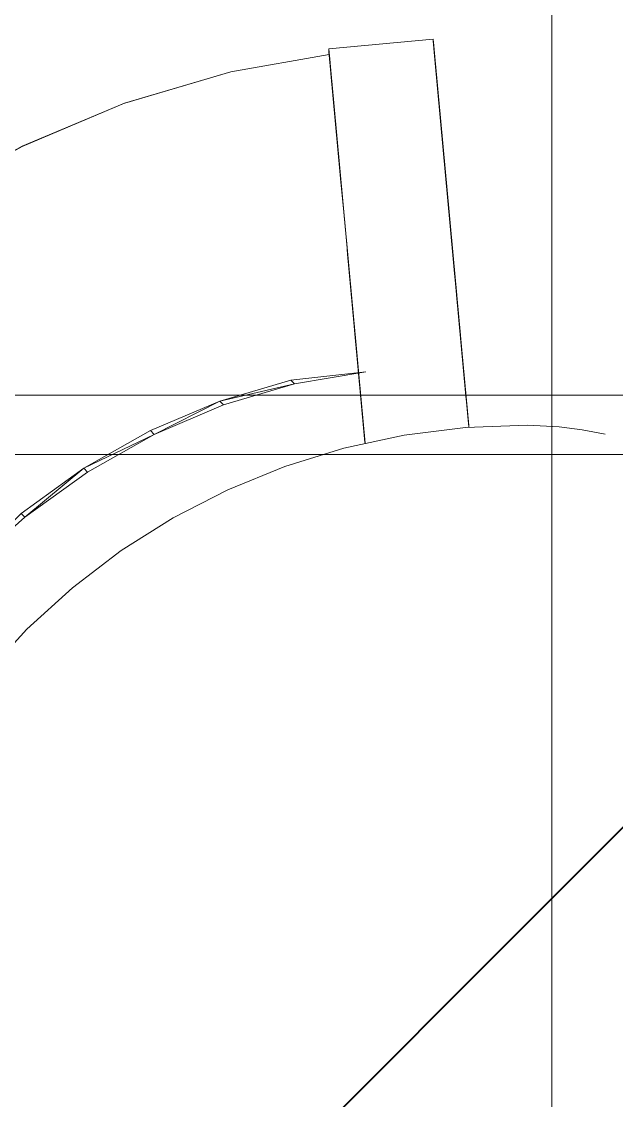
# Model space of a CAD drawing. Extents: x -566 to 72611, y -487 to 32334.
# Drawn here: x 62.34 to 68.73, y 60.06 to 71.65 of the extents above; entities that cross this region are included whole.
import ezdxf

# ---------------------------------------------------------------- set-up
doc = ezdxf.new("R2010")
doc.units = 0
doc.header["$LTSCALE"] = 0.5
doc.header["$MEASUREMENT"] = 0
doc.layers.add('ceilling', color=141, linetype='CONTINUOUS', lineweight=18)
doc.layers.add('floor', color=7, linetype='CONTINUOUS', lineweight=5, true_color=0xcfcfcf)
doc.layers.add('layout', color=7, linetype='CONTINUOUS', lineweight=5, true_color=0xcfcfcf)

msp = doc.modelspace()

# ---------------------------------------------------------------- hatches: boundary and pattern name
at = {"layer": 'floor'}
h = msp.add_hatch(dxfattribs=at)
h.set_pattern_fill('ANSI37', color=256, scale=100, angle=45)
h.set_pattern_definition([(90, (243.028, 267.632), (-12.5, 9e-16), []), (180, (243.028, 267.632), (-9e-16, -12.5), [])])
h.paths.add_polyline_path([(253.46925, 349.5), (154.11744, 349.5), (154.11744, 348.5), (101.14781, 348.5), (101.14781, 349.5), (0, 349.5), (0, 344.5), (36, 344.5, -0.33835703), (0, 308.66941), (0, 308.5), (0, 173.75), (253.46925, 173.75)])
h.paths.add_polyline_path([(36, 344.5), (0, 344.5), (0, 308.66941, 0.33835703)], flags=17)
h.paths.add_polyline_path([(253.46925, 173.75), (0, 173.75), (0, 173.74997), (0, 169.75), (253.46925, 169.75)])
h.paths.add_polyline_path([(253.46925, 169.75), (0, 169.75), (0, 149.21137), (36, 149.21137, -0.33835703), (0, 113.38078), (0, 113.21137), (0, 29.94998), (0, -5), (253.46925, -5)])
h.paths.add_polyline_path([(36, 149.21137), (0, 149.21137), (0, 113.38078, 0.33835703)], flags=17)
h.paths.add_polyline_path([(575.25, 169.75), (510, 169.75), (474.75, 169.75), (327.5, 169.75), (285.46925, 169.75), (285.46925, 165.75), (253.46925, 165.75), (253.46925, -5), (263.99725, -5), (263.99725, 95.99051), (287, 95.99051), (287, 97.5), (292, 97.5), (292, -5), (341.25, -5), (341.25, 13.02988), (341.25012, 15.02988), (346.24839, 15.02988, 0.36108524), (374.08728, 41.24999), (346.25012, 41.24999), (346.25012, 42.99999), (341.25, 42.99999), (341.25, 44.99999), (341.25, 97.5), (357.75, 97.5), (405.75, 97.5), (575.25, 97.5)])

# ---------------------------------------------------------------- linework, layer by layer
at = {"layer": 'ceilling'}
msp.add_line((0, 67), (341.25006, 67), dxfattribs=at)
at = {"layer": 'layout'}
for points in [[(65.63705, 71.35932, 2.45325), (65.63705, 71.35932, 2.45325), (65.63718, 71.35806, 2.49335), (66.75911, 71.46276, 2.45325)], [(66.75923, 71.4615, 2.49335), (66.75923, 71.4615, 2.49335), (66.75911, 71.46276, 2.45325), (65.63718, 71.35806, 2.49335)], [(66.75911, 71.46276, 2.45325), (66.75911, 71.46276, 2.45325), (66.85337, 70.44067, 2.23738), (66.76755, 71.37126, 2.23382)], [(66.84516, 70.53016, 2.37226), (66.84516, 70.53016, 2.37226), (66.85337, 70.44067, 2.23738), (66.75911, 71.46276, 2.45325)], [(66.83668, 70.62213, 2.50566), (66.83668, 70.62213, 2.50566), (66.84516, 70.53016, 2.37226), (66.75911, 71.46276, 2.45325)], [(66.75923, 71.4615, 2.49335), (66.75923, 71.4615, 2.49335), (66.83668, 70.62213, 2.50566), (66.75911, 71.46276, 2.45325)], [(66.7598, 71.4557, 2.5331), (66.7598, 71.4557, 2.5331), (66.83668, 70.62213, 2.50566), (66.75923, 71.4615, 2.49335)], [(66.82792, 70.71658, 2.63755), (66.82792, 70.71658, 2.63755), (66.83668, 70.62213, 2.50566), (66.7598, 71.4557, 2.5331)], [(66.76073, 71.44542, 2.57203), (66.76073, 71.44542, 2.57203), (66.82792, 70.71658, 2.63755), (66.7598, 71.4557, 2.5331)], [(66.76208, 71.43075, 2.60967), (66.76208, 71.43075, 2.60967), (66.82792, 70.71658, 2.63755), (66.76073, 71.44542, 2.57203)], [(66.76385, 71.41184, 2.64563), (66.76385, 71.41184, 2.64563), (66.82792, 70.71658, 2.63755), (66.76208, 71.43075, 2.60967)], [(66.82548, 70.7436, 2.67109), (66.82548, 70.7436, 2.67109), (66.82792, 70.71658, 2.63755), (66.76385, 71.41184, 2.64563)], [(66.76595, 71.38896, 2.67944), (66.76595, 71.38896, 2.67944), (66.82548, 70.7436, 2.67109), (66.76385, 71.41184, 2.64563)], [(66.82264, 70.77401, 2.702), (66.82264, 70.77401, 2.702), (66.82548, 70.7436, 2.67109), (66.76595, 71.38896, 2.67944)], [(66.76837, 71.36243, 2.71074), (66.76837, 71.36243, 2.71074), (66.82264, 70.77401, 2.702), (66.76595, 71.38896, 2.67944)], [(65.64258, 71.29933, 2.44058), (65.64258, 71.29933, 2.44058), (64.58566, 71.11281, 2.35995), (65.64068, 71.29692, 2.48068)], [(65.63705, 71.35932, 2.45325), (65.63705, 71.35932, 2.45325), (65.64549, 71.26782, 2.23382), (65.73131, 70.33723, 2.23738)], [(65.72308, 70.4267, 2.37226), (65.72308, 70.4267, 2.37226), (65.63705, 71.35932, 2.45325), (65.73131, 70.33723, 2.23738)], [(65.71462, 70.51869, 2.50566), (65.71462, 70.51869, 2.50566), (65.63705, 71.35932, 2.45325), (65.72308, 70.4267, 2.37226)], [(65.63718, 71.35806, 2.49335), (65.63718, 71.35806, 2.49335), (65.63705, 71.35932, 2.45325), (65.71462, 70.51869, 2.50566)], [(65.63772, 71.35224, 2.5331), (65.63772, 71.35224, 2.5331), (65.63718, 71.35806, 2.49335), (65.71462, 70.51869, 2.50566)], [(65.70586, 70.61314, 2.63754), (65.70586, 70.61314, 2.63754), (65.63772, 71.35224, 2.5331), (65.71462, 70.51869, 2.50566)], [(65.63867, 71.34198, 2.57203), (65.63867, 71.34198, 2.57203), (65.63772, 71.35224, 2.5331), (65.70586, 70.61314, 2.63754)], [(65.64002, 71.32731, 2.60967), (65.64002, 71.32731, 2.60967), (65.63867, 71.34198, 2.57203), (65.70586, 70.61314, 2.63754)], [(65.64179, 71.3084, 2.64563), (65.64179, 71.3084, 2.64563), (65.64002, 71.32731, 2.60967), (65.70586, 70.61314, 2.63754)], [(65.70342, 70.64016, 2.67108), (65.70342, 70.64016, 2.67108), (65.64179, 71.3084, 2.64563), (65.70586, 70.61314, 2.63754)], [(65.64389, 71.28552, 2.67944), (65.64389, 71.28552, 2.67944), (65.64179, 71.3084, 2.64563), (65.70342, 70.64016, 2.67108)], [(65.70058, 70.67058, 2.702), (65.70058, 70.67058, 2.702), (65.64389, 71.28552, 2.67944), (65.70342, 70.64016, 2.67108)], [(65.64631, 71.25899, 2.71074), (65.64631, 71.25899, 2.71074), (65.64389, 71.28552, 2.67944), (65.70058, 70.67058, 2.702)], [(66.76755, 71.37126, 2.23382), (66.76755, 71.37126, 2.23382), (66.86141, 70.3536, 2.10107), (66.7758, 71.28251, 2.01335)], [(66.85337, 70.44067, 2.23738), (66.85337, 70.44067, 2.23738), (66.86141, 70.3536, 2.10107), (66.76755, 71.37126, 2.23382)], [(66.81954, 70.80745, 2.72999), (66.81954, 70.80745, 2.72999), (66.82264, 70.77401, 2.702), (66.76837, 71.36243, 2.71074)], [(66.77113, 71.33245, 2.73916), (66.77113, 71.33245, 2.73916), (66.81954, 70.80745, 2.72999), (66.76837, 71.36243, 2.71074)], [(66.81622, 70.84358, 2.7548), (66.81622, 70.84358, 2.7548), (66.81954, 70.80745, 2.72999), (66.77113, 71.33245, 2.73916)], [(66.7742, 71.29934, 2.76437), (66.7742, 71.29934, 2.76437), (66.81622, 70.84358, 2.7548), (66.77113, 71.33245, 2.73916)], [(66.81268, 70.88209, 2.7762), (66.81268, 70.88209, 2.7762), (66.81622, 70.84358, 2.7548), (66.7742, 71.29934, 2.76437)], [(66.77753, 71.26356, 2.78607), (66.77753, 71.26356, 2.78607), (66.81268, 70.88209, 2.7762), (66.7742, 71.29934, 2.76437)], [(66.7758, 71.28251, 2.01335), (66.7758, 71.28251, 2.01335), (66.87671, 70.18713, 1.82428), (66.7837, 71.19667, 1.7919)], [(66.86922, 70.26906, 1.96335), (66.86922, 70.26906, 1.96335), (66.87671, 70.18713, 1.82428), (66.7758, 71.28251, 2.01335)], [(66.86141, 70.3536, 2.10107), (66.86141, 70.3536, 2.10107), (66.86922, 70.26906, 1.96335), (66.7758, 71.28251, 2.01335)], [(56.1999, 50.3957), (77.00534, 71.20373, -0.01238), (56.19852, 50.39691, -0.01238)], [(77.00534, 71.20373, -0.01238), (56.1999, 50.3957), (77.00664, 71.20244)], [(65.64549, 71.26782, 2.23382), (65.64549, 71.26782, 2.23382), (65.65374, 71.17907, 2.01335), (65.73935, 70.25016, 2.10107)], [(65.73131, 70.33723, 2.23738), (65.73131, 70.33723, 2.23738), (65.64549, 71.26782, 2.23382), (65.73935, 70.25016, 2.10107)], [(65.69749, 70.70401, 2.72999), (65.69749, 70.70401, 2.72999), (65.64631, 71.25899, 2.71074), (65.70058, 70.67058, 2.702)], [(65.64907, 71.22901, 2.73916), (65.64907, 71.22901, 2.73916), (65.64631, 71.25899, 2.71074), (65.69749, 70.70401, 2.72999)], [(65.69416, 70.74014, 2.7548), (65.69416, 70.74014, 2.7548), (65.64907, 71.22901, 2.73916), (65.69749, 70.70401, 2.72999)], [(65.65214, 71.1959, 2.76437), (65.65214, 71.1959, 2.76437), (65.64907, 71.22901, 2.73916), (65.69416, 70.74014, 2.7548)], [(65.6906, 70.77862, 2.7762), (65.6906, 70.77862, 2.7762), (65.65214, 71.1959, 2.76437), (65.69416, 70.74014, 2.7548)], [(65.65547, 71.16012, 2.78607), (65.65547, 71.16012, 2.78607), (65.65214, 71.1959, 2.76437), (65.6906, 70.77862, 2.7762)], [(65.65374, 71.17907, 2.01335), (65.65374, 71.17907, 2.01335), (65.66164, 71.09323, 1.7919), (65.75466, 70.08369, 1.82427)], [(65.74716, 70.16562, 1.96335), (65.74716, 70.16562, 1.96335), (65.65374, 71.17907, 2.01335), (65.75466, 70.08369, 1.82427)], [(65.73935, 70.25016, 2.10107), (65.73935, 70.25016, 2.10107), (65.65374, 71.17907, 2.01335), (65.74716, 70.16562, 1.96335)], [(65.68685, 70.81916, 2.79398), (65.68685, 70.81916, 2.79398), (65.65547, 71.16012, 2.78607), (65.6906, 70.77862, 2.7762)], [(65.65753, 71.13754, 2.79675), (65.65753, 71.13754, 2.79675), (65.65547, 71.16012, 2.78607), (65.68685, 70.81916, 2.79398)], [(66.80891, 70.9226, 2.79398), (66.80891, 70.9226, 2.79398), (66.81268, 70.88209, 2.7762), (66.77753, 71.26356, 2.78607)], [(66.77959, 71.24098, 2.79675), (66.77959, 71.24098, 2.79675), (66.80891, 70.9226, 2.79398), (66.77753, 71.26356, 2.78607)], [(66.80504, 70.96473, 2.80798), (66.80504, 70.96473, 2.80798), (66.80891, 70.9226, 2.79398), (66.77959, 71.24098, 2.79675)], [(66.78466, 71.18575, 2.818), (66.78466, 71.18575, 2.818), (66.80504, 70.96473, 2.80798), (66.77959, 71.24098, 2.79675)], [(66.77959, 71.24098, 2.79675), (66.77959, 71.24098, 2.79675), (66.78104, 71.22555, 2.80402), (66.78466, 71.18575, 2.818)], [(66.7837, 71.19667, 1.7919), (66.7837, 71.19667, 1.7919), (66.88408, 70.10766, 1.68389), (66.79132, 71.11366, 1.56949)], [(66.87671, 70.18713, 1.82428), (66.87671, 70.18713, 1.82428), (66.88408, 70.10766, 1.68389), (66.7837, 71.19667, 1.7919)], [(66.80104, 71.00811, 2.81808), (66.80104, 71.00811, 2.81808), (66.80504, 70.96473, 2.80798), (66.78466, 71.18575, 2.818)], [(66.78873, 71.14157, 2.82413), (66.78873, 71.14157, 2.82413), (66.80104, 71.00811, 2.81808), (66.78466, 71.18575, 2.818)], [(63.44266, 70.77617, 2.30566), (63.44266, 70.77617, 2.30566), (64.58566, 71.11281, 2.35995), (63.44495, 70.77483, 2.26543)], [(65.68298, 70.86129, 2.80798), (65.68298, 70.86129, 2.80798), (65.65753, 71.13754, 2.79675), (65.68685, 70.81916, 2.79398)], [(65.66261, 71.08231, 2.818), (65.66261, 71.08231, 2.818), (65.65753, 71.13754, 2.79675), (65.68298, 70.86129, 2.80798)], [(65.66164, 71.09323, 1.7919), (65.66164, 71.09323, 1.7919), (65.66926, 71.01022, 1.56949), (65.76203, 70.00422, 1.68389)], [(65.75466, 70.08369, 1.82427), (65.75466, 70.08369, 1.82427), (65.66164, 71.09323, 1.7919), (65.76203, 70.00422, 1.68389)], [(65.67898, 70.90467, 2.81808), (65.67898, 70.90467, 2.81808), (65.66261, 71.08231, 2.818), (65.68298, 70.86129, 2.80798)], [(65.67898, 70.90467, 2.81808), (65.67898, 70.90467, 2.81808), (65.66261, 71.08231, 2.818), (65.66667, 71.03813, 2.82413)], [(66.79698, 71.0523, 2.82416), (66.79698, 71.0523, 2.82416), (66.80104, 71.00811, 2.81808), (66.78873, 71.14157, 2.82413)], [(66.79285, 71.09693, 2.82619), (66.79285, 71.09693, 2.82619), (66.79698, 71.0523, 2.82416), (66.78873, 71.14157, 2.82413)], [(66.79132, 71.11366, 1.56949), (66.79132, 71.11366, 1.56949), (66.89802, 69.95653, 1.39933), (66.79868, 71.0335, 1.34614)], [(66.89113, 70.0308, 1.54223), (66.89113, 70.0308, 1.54223), (66.89802, 69.95653, 1.39933), (66.79132, 71.11366, 1.56949)], [(66.88408, 70.10766, 1.68389), (66.88408, 70.10766, 1.68389), (66.89113, 70.0308, 1.54223), (66.79132, 71.11366, 1.56949)], [(65.67079, 70.99349, 2.82619), (65.67079, 70.99349, 2.82619), (65.66667, 71.03813, 2.82413), (65.67492, 70.94886, 2.82416)], [(65.67898, 70.90467, 2.81808), (65.67898, 70.90467, 2.81808), (65.66667, 71.03813, 2.82413), (65.67492, 70.94886, 2.82416)], [(65.66926, 71.01022, 1.56949), (65.66926, 71.01022, 1.56949), (65.67662, 70.93006, 1.34614), (65.77596, 69.85309, 1.39933)], [(65.76908, 69.92736, 1.54223), (65.76908, 69.92736, 1.54223), (65.66926, 71.01022, 1.56949), (65.77596, 69.85309, 1.39933)], [(65.76203, 70.00422, 1.68389), (65.76203, 70.00422, 1.68389), (65.66926, 71.01022, 1.56949), (65.76908, 69.92736, 1.54223)], [(65.67662, 70.93006, 1.34614), (65.67662, 70.93006, 1.34614), (65.68382, 70.85266, 1.12189), (65.78255, 69.78145, 1.25525)], [(65.77596, 69.85309, 1.39933), (65.77596, 69.85309, 1.39933), (65.67662, 70.93006, 1.34614), (65.78255, 69.78145, 1.25525)], [(66.79868, 71.0335, 1.34614), (66.79868, 71.0335, 1.34614), (66.90461, 69.88489, 1.25525), (66.80588, 70.9561, 1.12189)], [(66.89802, 69.95653, 1.39933), (66.89802, 69.95653, 1.39933), (66.90461, 69.88489, 1.25525), (66.79868, 71.0335, 1.34614)], [(66.80588, 70.9561, 1.12189), (66.80588, 70.9561, 1.12189), (66.91711, 69.74956, 0.96368), (66.81268, 70.88174, 0.89679)], [(66.91094, 69.81593, 1.11002), (66.91094, 69.81593, 1.11002), (66.91711, 69.74956, 0.96368), (66.80588, 70.9561, 1.12189)], [(66.90461, 69.88489, 1.25525), (66.90461, 69.88489, 1.25525), (66.91094, 69.81593, 1.11002), (66.80588, 70.9561, 1.12189)], [(65.68382, 70.85266, 1.12189), (65.68382, 70.85266, 1.12189), (65.6906, 70.77828, 0.89679), (65.79505, 69.64612, 0.96368)], [(65.78888, 69.71249, 1.11002), (65.78888, 69.71249, 1.11002), (65.68382, 70.85266, 1.12189), (65.79505, 69.64612, 0.96368)], [(65.78255, 69.78145, 1.25525), (65.78255, 69.78145, 1.25525), (65.68382, 70.85266, 1.12189), (65.78888, 69.71249, 1.11002)], [(66.81268, 70.88174, 0.89679), (66.81268, 70.88174, 0.89679), (66.92372, 69.67725, 0.72486), (66.81929, 70.81012, 0.67086)], [(66.91711, 69.74956, 0.96368), (66.91711, 69.74956, 0.96368), (66.92372, 69.67725, 0.72486), (66.81268, 70.88174, 0.89679)], [(66.81929, 70.81012, 0.67086), (66.81929, 70.81012, 0.67086), (66.93018, 69.6079, 0.48523), (66.82569, 70.7414, 0.44412)], [(66.92372, 69.67725, 0.72486), (66.92372, 69.67725, 0.72486), (66.93018, 69.6079, 0.48523), (66.81929, 70.81012, 0.67086)], [(62.34038, 70.31108, 2.30139), (62.34038, 70.31108, 2.30139), (63.4416, 70.77391, 2.3458), (62.34092, 70.31318, 2.26123)], [(62.34092, 70.31318, 2.26123), (62.34092, 70.31318, 2.26123), (63.44266, 70.77617, 2.30566), (62.34312, 70.31175, 2.221)], [(63.44266, 70.77617, 2.30566), (63.44266, 70.77617, 2.30566), (62.34092, 70.31318, 2.26123), (63.4416, 70.77391, 2.3458)], [(65.6906, 70.77828, 0.89679), (65.6906, 70.77828, 0.89679), (65.69723, 70.70668, 0.67086), (65.8201, 69.37377, -22.65578)], [(65.79505, 69.64612, 0.96368), (65.79505, 69.64612, 0.96368), (65.6906, 70.77828, 0.89679), (65.8201, 69.37377, -22.65578)], [(66.82569, 70.7414, 0.44412), (66.82569, 70.7414, 0.44412), (66.93618, 69.54205, 0.24591), (66.83175, 70.67561, 0.21662)], [(66.93018, 69.6079, 0.48523), (66.93018, 69.6079, 0.48523), (66.93618, 69.54205, 0.24591), (66.82569, 70.7414, 0.44412)], [(66.83175, 70.67561, 0.21662), (66.83175, 70.67561, 0.21662), (66.94117, 69.48846, 0.04528), (66.83752, 70.61246, -0.01277)], [(66.93618, 69.54205, 0.24591), (66.93618, 69.54205, 0.24591), (66.94117, 69.48846, 0.04528), (66.83175, 70.67561, 0.21662)], [(66.83752, 70.61246, -0.01277), (66.83752, 70.61246, -0.01277), (66.94599, 69.4359, -0.15443), (66.8423, 70.56038, -0.20795)], [(66.94117, 69.48846, 0.04528), (66.94117, 69.48846, 0.04528), (66.94599, 69.4359, -0.15443), (66.83752, 70.61246, -0.01277)], [(66.8423, 70.56038, -0.20795), (66.8423, 70.56038, -0.20795), (66.95075, 69.38397, -0.35429), (66.84708, 70.50864, -0.40446)], [(66.94599, 69.4359, -0.15443), (66.94599, 69.4359, -0.15443), (66.95075, 69.38397, -0.35429), (66.8423, 70.56038, -0.20795)], [(66.84708, 70.50864, -0.40446), (66.84708, 70.50864, -0.40446), (66.95548, 69.33271, -0.55432), (66.85179, 70.45753, -0.60112)], [(66.95075, 69.38397, -0.35429), (66.95075, 69.38397, -0.35429), (66.95548, 69.33271, -0.55432), (66.84708, 70.50864, -0.40446)], [(66.85179, 70.45753, -0.60112), (66.85179, 70.45753, -0.60112), (66.96018, 69.2821, -0.75449), (66.85649, 70.40709, -0.79794)], [(66.95548, 69.33271, -0.55432), (66.95548, 69.33271, -0.55432), (66.96018, 69.2821, -0.75449), (66.85179, 70.45753, -0.60112)], [(66.85649, 70.40709, -0.79794), (66.85649, 70.40709, -0.79794), (66.96477, 69.23224, -0.95482), (66.86103, 70.35736, -0.9949)], [(66.96018, 69.2821, -0.75449), (66.96018, 69.2821, -0.75449), (66.96477, 69.23224, -0.95482), (66.85649, 70.40709, -0.79794)], [(66.86103, 70.35736, -0.9949), (66.86103, 70.35736, -0.9949), (66.96929, 69.183, -1.15529), (66.8656, 70.30817, -1.19201)], [(66.96477, 69.23224, -0.95482), (66.96477, 69.23224, -0.95482), (66.96929, 69.183, -1.15529), (66.86103, 70.35736, -0.9949)], [(62.34092, 70.31318, 2.26123), (62.34092, 70.31318, 2.26123), (61.29459, 69.72983, 2.22723), (62.34038, 70.31108, 2.30139)], [(66.8656, 70.30817, -1.19201), (66.8656, 70.30817, -1.19201), (66.97378, 69.13442, -1.3559), (66.87006, 70.25974, -1.38927)], [(66.96929, 69.183, -1.15529), (66.96929, 69.183, -1.15529), (66.97378, 69.13442, -1.3559), (66.8656, 70.30817, -1.19201)], [(66.96614, 69.21724, -27.0727), (66.96614, 69.21724, -27.0727), (66.86583, 70.3053, -26.89125), (66.97525, 69.11832, -26.54417)], [(66.87495, 70.20621, -26.36159), (66.87495, 70.20621, -26.36159), (66.97525, 69.11832, -26.54417), (66.86583, 70.3053, -26.89125)], [(66.87006, 70.25974, -1.38927), (66.87006, 70.25974, -1.38927), (66.97822, 69.08648, -1.55666), (66.87448, 70.21195, -1.58666)], [(66.97378, 69.13442, -1.3559), (66.97378, 69.13442, -1.3559), (66.97822, 69.08648, -1.55666), (66.87006, 70.25974, -1.38927)], [(66.87448, 70.21195, -1.58666), (66.87448, 70.21195, -1.58666), (66.98255, 69.0393, -1.75757), (66.87876, 70.16488, -1.78421)], [(66.97822, 69.08648, -1.55666), (66.97822, 69.08648, -1.55666), (66.98255, 69.0393, -1.75757), (66.87448, 70.21195, -1.58666)], [(66.98447, 69.0183, -26.01637), (66.98447, 69.0183, -26.01637), (66.97525, 69.11832, -26.54417), (66.87495, 70.20621, -26.36159)], [(66.88423, 70.10574, -25.83155), (66.88423, 70.10574, -25.83155), (66.98447, 69.0183, -26.01637), (66.87495, 70.20621, -26.36159)], [(66.87876, 70.16488, -1.78421), (66.87876, 70.16488, -1.78421), (66.98685, 68.99276, -1.95861), (66.88309, 70.11838, -1.9819)], [(66.98255, 69.0393, -1.75757), (66.98255, 69.0393, -1.75757), (66.98685, 68.99276, -1.95861), (66.87876, 70.16488, -1.78421)], [(66.88309, 70.11838, -1.9819), (66.88309, 70.11838, -1.9819), (66.99104, 68.94698, -2.1594), (66.88728, 70.0726, -2.17971)], [(66.98685, 68.99276, -1.95861), (66.98685, 68.99276, -1.95861), (66.99104, 68.94698, -2.1594), (66.88309, 70.11838, -1.9819)], [(66.99382, 68.91703, -25.48879), (66.99382, 68.91703, -25.48879), (66.98447, 69.0183, -26.01637), (66.88423, 70.10574, -25.83155)], [(66.89364, 70.00401, -25.30172), (66.89364, 70.00401, -25.30172), (66.99382, 68.91703, -25.48879), (66.88423, 70.10574, -25.83155)], [(66.88728, 70.0726, -2.17971), (66.88728, 70.0726, -2.17971), (66.99104, 68.94698, -2.1594), (66.89147, 70.02734, -2.37809)], [(66.89147, 70.02734, -2.37809), (66.89147, 70.02734, -2.37809), (67.01325, 68.70626, -3.22326), (66.91368, 69.78679, -3.44113)], [(66.99104, 68.94698, -2.1594), (66.99104, 68.94698, -2.1594), (67.01325, 68.70626, -3.22326), (66.89147, 70.02734, -2.37809)], [(67.00329, 68.8145, -24.96142), (67.00329, 68.8145, -24.96142), (66.99382, 68.91703, -25.48879), (66.89364, 70.00401, -25.30172)], [(66.90309, 69.90112, -24.77209), (66.90309, 69.90112, -24.77209), (67.00329, 68.8145, -24.96142), (66.89364, 70.00401, -25.30172)], [(67.01282, 68.71084, -24.43426), (67.01282, 68.71084, -24.43426), (67.00329, 68.8145, -24.96142), (66.90309, 69.90112, -24.77209)], [(66.91269, 69.797, -24.24269), (66.91269, 69.797, -24.24269), (67.01282, 68.71084, -24.43426), (66.90309, 69.90112, -24.77209)], [(67.02249, 68.60592, -23.90731), (67.02249, 68.60592, -23.90731), (67.01282, 68.71084, -24.43426), (66.91269, 69.797, -24.24269)], [(66.92241, 69.69163, -23.7135), (66.92241, 69.69163, -23.7135), (67.02249, 68.60592, -23.90731), (66.91269, 69.797, -24.24269)], [(66.91368, 69.78679, -3.44113), (66.91368, 69.78679, -3.44113), (67.07837, 67.99965, -6.34628), (66.97841, 69.08426, -6.5463)], [(67.01325, 68.70626, -3.22326), (67.01325, 68.70626, -3.22326), (67.07837, 67.99965, -6.34628), (66.91368, 69.78679, -3.44113)], [(67.03227, 68.49975, -23.38058), (67.03227, 68.49975, -23.38058), (67.02249, 68.60592, -23.90731), (66.92241, 69.69163, -23.7135)], [(66.93225, 69.58498, -23.18453), (66.93225, 69.58498, -23.18453), (67.03227, 68.49975, -23.38058), (66.92241, 69.69163, -23.7135)], [(67.04221, 68.39234, -22.85408), (67.04221, 68.39234, -22.85408), (67.03227, 68.49975, -23.38058), (66.93225, 69.58498, -23.18453)], [(66.94216, 69.47721, -22.65578), (66.94216, 69.47721, -22.65578), (67.04221, 68.39234, -22.85408), (66.93225, 69.58498, -23.18453)], [(67.05219, 68.28378, -22.3278), (67.05219, 68.28378, -22.3278), (67.04221, 68.39234, -22.85408), (66.94216, 69.47721, -22.65578)], [(66.95226, 69.36809, -22.12726), (66.95226, 69.36809, -22.12726), (67.05219, 68.28378, -22.3278), (66.94216, 69.47721, -22.65578)], [(65.93013, 68.18034, -22.3278), (65.93013, 68.18034, -22.3278), (65.8201, 69.37377, -22.65578), (65.92015, 68.2889, -22.85408)], [(65.83021, 69.26465, -22.12726), (65.83021, 69.26465, -22.12726), (65.8201, 69.37377, -22.65578), (65.93013, 68.18034, -22.3278)], [(67.06231, 68.17398, -21.80174), (67.06231, 68.17398, -21.80174), (67.05219, 68.28378, -22.3278), (66.95226, 69.36809, -22.12726)], [(66.96243, 69.25781, -21.59896), (66.96243, 69.25781, -21.59896), (67.06231, 68.17398, -21.80174), (66.95226, 69.36809, -22.12726)], [(65.94025, 68.07054, -21.80174), (65.94025, 68.07054, -21.80174), (65.83021, 69.26465, -22.12726), (65.93013, 68.18034, -22.3278)], [(65.84037, 69.15437, -21.59896), (65.84037, 69.15437, -21.59896), (65.83021, 69.26465, -22.12726), (65.94025, 68.07054, -21.80174)], [(67.07256, 68.06293, -21.27591), (67.07256, 68.06293, -21.27591), (67.06231, 68.17398, -21.80174), (66.96243, 69.25781, -21.59896)], [(66.97273, 69.14629, -21.07089), (66.97273, 69.14629, -21.07089), (67.07256, 68.06293, -21.27591), (66.96243, 69.25781, -21.59896)], [(65.95051, 67.95949, -21.27591), (65.95051, 67.95949, -21.27591), (65.84037, 69.15437, -21.59896), (65.94025, 68.07054, -21.80174)], [(65.85067, 69.04285, -21.07088), (65.85067, 69.04285, -21.07088), (65.84037, 69.15437, -21.59896), (65.95051, 67.95949, -21.27591)], [(67.08294, 67.95029, -20.7485), (67.08294, 67.95029, -20.7485), (67.07256, 68.06293, -21.27591), (66.97273, 69.14629, -21.07089)], [(66.98308, 69.03397, -20.54501), (66.98308, 69.03397, -20.54501), (67.08294, 67.95029, -20.7485), (66.97273, 69.14629, -21.07089)], [(66.97841, 69.08426, -6.5463), (66.97841, 69.08426, -6.5463), (67.14182, 67.31203, -10.00816), (67.04101, 68.40527, -10.16241)], [(67.07837, 67.99965, -6.34628), (67.07837, 67.99965, -6.34628), (67.14182, 67.31203, -10.00816), (66.97841, 69.08426, -6.5463)], [(65.96088, 67.84685, -20.7485), (65.96088, 67.84685, -20.7485), (65.85067, 69.04285, -21.07088), (65.95051, 67.95949, -21.27591)], [(65.86102, 68.93053, -20.54501), (65.86102, 68.93053, -20.54501), (65.85067, 69.04285, -21.07088), (65.96088, 67.84685, -20.7485)], [(65.85635, 68.98082, -6.5463), (65.85635, 68.98082, -6.5463), (65.91893, 68.30181, -10.16241), (66.01976, 67.20859, -10.00816)], [(65.95632, 67.89621, -6.34628), (65.95632, 67.89621, -6.34628), (65.85635, 68.98082, -6.5463), (66.01976, 67.20859, -10.00816)], [(67.09359, 67.83516, -20.19477), (67.09359, 67.83516, -20.19477), (67.08294, 67.95029, -20.7485), (66.98308, 69.03397, -20.54501)], [(66.99346, 68.9208, -20.00036), (66.99346, 68.9208, -20.00036), (67.09359, 67.83516, -20.19477), (66.98308, 69.03397, -20.54501)], [(65.97154, 67.73172, -20.19478), (65.97154, 67.73172, -20.19478), (65.86102, 68.93053, -20.54501), (65.96088, 67.84685, -20.7485)], [(65.8714, 68.81736, -20.00036), (65.8714, 68.81736, -20.00036), (65.86102, 68.93053, -20.54501), (65.97154, 67.73172, -20.19478)], [(65.89119, 68.60282, -3.22326), (65.89119, 68.60282, -3.22326), (65.95632, 67.89621, -6.34628), (65.86898, 68.84354, -2.1594)], [(67.10355, 67.72709, -19.63791), (67.10355, 67.72709, -19.63791), (67.09359, 67.83516, -20.19477), (66.99346, 68.9208, -20.00036)], [(67.00318, 68.81526, -19.45638), (67.00318, 68.81526, -19.45638), (67.10355, 67.72709, -19.63791), (66.99346, 68.9208, -20.00036)], [(65.98149, 67.62365, -19.6379), (65.98149, 67.62365, -19.6379), (65.8714, 68.81736, -20.00036), (65.97154, 67.73172, -20.19478)], [(65.88112, 68.71182, -19.45638), (65.88112, 68.71182, -19.45638), (65.8714, 68.81736, -20.00036), (65.98149, 67.62365, -19.6379)], [(67.11283, 67.62644, -19.0798), (67.11283, 67.62644, -19.0798), (67.10355, 67.72709, -19.63791), (67.00318, 68.81526, -19.45638)], [(67.0123, 68.71686, -18.91119), (67.0123, 68.71686, -18.91119), (67.11283, 67.62644, -19.0798), (67.00318, 68.81526, -19.45638)], [(65.99075, 67.52298, -19.0798), (65.99075, 67.52298, -19.0798), (65.88112, 68.71182, -19.45638), (65.98149, 67.62365, -19.6379)], [(65.89024, 68.61342, -18.91118), (65.89024, 68.61342, -18.91118), (65.88112, 68.71182, -19.45638), (65.99075, 67.52298, -19.0798)], [(65.99936, 67.42976, -18.52055), (65.99936, 67.42976, -18.52055), (65.89024, 68.61342, -18.91118), (65.99075, 67.52298, -19.0798)], [(65.89862, 68.52238, -18.36487), (65.89862, 68.52238, -18.36487), (65.89024, 68.61342, -18.91118), (65.99936, 67.42976, -18.52055)], [(67.12142, 67.5332, -18.52055), (67.12142, 67.5332, -18.52055), (67.11283, 67.62644, -19.0798), (67.0123, 68.71686, -18.91119)], [(67.02068, 68.62582, -18.36487), (67.02068, 68.62582, -18.36487), (67.12142, 67.5332, -18.52055), (67.0123, 68.71686, -18.91119)], [(67.12936, 67.4474, -17.96023), (67.12936, 67.4474, -17.96023), (67.12142, 67.5332, -18.52055), (67.02068, 68.62582, -18.36487)], [(67.02838, 68.54203, -17.81751), (67.02838, 68.54203, -17.81751), (67.12936, 67.4474, -17.96023), (67.02068, 68.62582, -18.36487)], [(66.00728, 67.34394, -17.96023), (66.00728, 67.34394, -17.96023), (65.89862, 68.52238, -18.36487), (65.99936, 67.42976, -18.52055)], [(65.90632, 68.43859, -17.81751), (65.90632, 68.43859, -17.81751), (65.89862, 68.52238, -18.36487), (66.00728, 67.34394, -17.96023)], [(67.13654, 67.36912, -17.39893), (67.13654, 67.36912, -17.39893), (67.12936, 67.4474, -17.96023), (67.02838, 68.54203, -17.81751)], [(67.03543, 68.46551, -17.26921), (67.03543, 68.46551, -17.26921), (67.13654, 67.36912, -17.39893), (67.02838, 68.54203, -17.81751)], [(66.01448, 67.26568, -17.39893), (66.01448, 67.26568, -17.39893), (65.90632, 68.43859, -17.81751), (66.00728, 67.34394, -17.96023)], [(65.91337, 68.36207, -17.26921), (65.91337, 68.36207, -17.26921), (65.90632, 68.43859, -17.81751), (66.01448, 67.26568, -17.39893)], [(67.14306, 67.29828, -16.83677), (67.14306, 67.29828, -16.83677), (67.13654, 67.36912, -17.39893), (67.03543, 68.46551, -17.26921)], [(67.04185, 68.39629, -16.72005), (67.04185, 68.39629, -16.72005), (67.14306, 67.29828, -16.83677), (67.03543, 68.46551, -17.26921)], [(66.021, 67.19484, -16.83677), (66.021, 67.19484, -16.83677), (65.91337, 68.36207, -17.26921), (66.01448, 67.26568, -17.39893)], [(65.91979, 68.29285, -16.72005), (65.91979, 68.29285, -16.72005), (65.91337, 68.36207, -17.26921), (66.021, 67.19484, -16.83677)], [(65.91893, 68.30181, -10.16241), (65.91893, 68.30181, -10.16241), (65.92141, 68.27483, -10.37168), (66.02262, 67.17751, -10.2487)], [(66.01976, 67.20859, -10.00816), (66.01976, 67.20859, -10.00816), (65.91893, 68.30181, -10.16241), (66.02262, 67.17751, -10.2487)], [(66.02685, 67.13143, -16.2738), (66.02685, 67.13143, -16.2738), (65.91979, 68.29285, -16.72005), (66.021, 67.19484, -16.83677)], [(65.92546, 68.23097, -16.1701), (65.92546, 68.23097, -16.1701), (65.91979, 68.29285, -16.72005), (66.02685, 67.13143, -16.2738)], [(65.92141, 68.27483, -10.37168), (65.92141, 68.27483, -10.37168), (65.92396, 68.24757, -10.59401), (66.02515, 67.14954, -10.4775)], [(66.02262, 67.17751, -10.2487), (66.02262, 67.17751, -10.2487), (65.92141, 68.27483, -10.37168), (66.02515, 67.14954, -10.4775)], [(65.92396, 68.24757, -10.59401), (65.92396, 68.24757, -10.59401), (65.92632, 68.22184, -10.81648), (66.02761, 67.12305, -10.70647)], [(66.02515, 67.14954, -10.4775), (66.02515, 67.14954, -10.4775), (65.92396, 68.24757, -10.59401), (66.02761, 67.12305, -10.70647)], [(65.22905, 67.80027, -6.81451), (65.22905, 67.80027, -6.81451), (64.46658, 67.57509, -6.83897), (65.26961, 67.75952, -7.70406)], [(65.26961, 67.75952, -7.70406), (65.26961, 67.75952, -7.70406), (66.03657, 67.88877, -7.675), (65.22905, 67.80027, -6.81451)], [(64.50714, 67.53434, -7.72852), (64.50714, 67.53434, -7.72852), (65.26961, 67.75952, -7.70406), (64.46658, 67.57509, -6.83897)], [(63.72123, 67.25774, -6.85843), (63.72123, 67.25774, -6.85843), (63.76179, 67.21699, -7.74798), (64.46658, 67.57509, -6.83897)], [(64.50714, 67.53434, -7.72852), (64.50714, 67.53434, -7.72852), (64.46658, 67.57509, -6.83897), (63.76179, 67.21699, -7.74798)], [(63.72123, 67.25774, -6.85843), (63.72123, 67.25774, -6.85843), (63.00533, 66.85345, -6.87256), (63.76179, 67.21699, -7.74798)], [(63.04589, 66.81271, -7.76212), (63.04589, 66.81271, -7.76212), (63.76179, 67.21699, -7.74798), (63.00533, 66.85345, -6.87256)], [(67.10824, 67.29014, -10.79021), (67.10824, 67.29014, -10.79021), (66.44865, 67.20749, -10.79021), (67.10824, 67.29014, -9.66339)], [(66.44865, 67.20749, -9.66339), (66.44865, 67.20749, -9.66339), (67.10824, 67.29014, -9.66339), (66.44865, 67.20749, -10.79021)], [(67.77369, 67.31525, -10.79021), (67.77369, 67.31525, -10.79021), (67.10824, 67.29014, -10.79021), (67.77369, 67.31525, -9.66339)], [(67.10824, 67.29014, -9.66339), (67.10824, 67.29014, -9.66339), (67.77369, 67.31525, -9.66339), (67.10824, 67.29014, -10.79021)], [(68.1143, 67.29862, -9.66339), (68.1143, 67.29862, -9.66339), (68.1143, 67.29862, -10.79021), (67.77369, 67.31525, -9.66339)], [(67.77369, 67.31525, -10.79021), (67.77369, 67.31525, -10.79021), (67.77369, 67.31525, -9.66339), (68.1143, 67.29862, -10.79021)], [(68.3632, 67.26494, -9.66339), (68.3632, 67.26494, -9.66339), (68.3632, 67.26494, -10.79021), (68.1143, 67.29862, -9.66339)], [(68.1143, 67.29862, -10.79021), (68.1143, 67.29862, -10.79021), (68.1143, 67.29862, -9.66339), (68.3632, 67.26494, -10.79021)], [(68.61051, 67.21968, -9.66339), (68.61051, 67.21968, -9.66339), (68.61051, 67.21968, -10.79021), (68.3632, 67.26494, -9.66339)], [(68.3632, 67.26494, -10.79021), (68.3632, 67.26494, -10.79021), (68.3632, 67.26494, -9.66339), (68.61051, 67.21968, -10.79021)], [(66.44865, 67.20749, -10.79021), (66.44865, 67.20749, -10.79021), (65.79969, 67.06808, -10.79021), (66.44865, 67.20749, -9.66339)], [(65.79969, 67.06808, -9.66339), (65.79969, 67.06808, -9.66339), (66.44865, 67.20749, -9.66339), (65.79969, 67.06808, -10.79021)], [(65.79969, 67.06808, -10.79021), (65.79969, 67.06808, -10.79021), (65.16641, 66.87279, -10.79021), (65.79969, 67.06808, -9.66339)], [(65.16641, 66.87279, -9.66339), (65.16641, 66.87279, -9.66339), (65.79969, 67.06808, -9.66339), (65.16641, 66.87279, -10.79021)], [(65.16641, 66.87279, -10.79021), (65.16641, 66.87279, -10.79021), (64.55345, 66.62316, -10.79021), (65.16641, 66.87279, -9.66339)], [(64.55345, 66.62316, -9.66339), (64.55345, 66.62316, -9.66339), (65.16641, 66.87279, -9.66339), (64.55345, 66.62316, -10.79021)], [(62.33068, 66.36897, -6.88113), (62.33068, 66.36897, -6.88113), (62.37124, 66.32822, -7.77069), (63.00533, 66.85345, -6.87256)], [(63.04589, 66.81271, -7.76212), (63.04589, 66.81271, -7.76212), (63.00533, 66.85345, -6.87256), (62.37124, 66.32822, -7.77069)], [(64.55345, 66.62316, -10.79021), (64.55345, 66.62316, -10.79021), (63.96535, 66.32109, -10.79021), (64.55345, 66.62316, -9.66339)], [(63.96535, 66.32109, -9.66339), (63.96535, 66.32109, -9.66339), (64.55345, 66.62316, -9.66339), (63.96535, 66.32109, -10.79021)], [(61.74898, 65.77153, -7.77356), (61.74898, 65.77153, -7.77356), (62.33068, 66.36897, -6.88113), (62.37124, 66.32822, -7.77069)], [(63.96535, 66.32109, -10.79021), (63.96535, 66.32109, -10.79021), (63.40666, 65.96875, -10.79021), (63.96535, 66.32109, -9.66339)], [(63.40666, 65.96875, -9.66339), (63.40666, 65.96875, -9.66339), (63.96535, 66.32109, -9.66339), (63.40666, 65.96875, -10.79021)], [(63.40666, 65.96875, -10.79021), (63.40666, 65.96875, -10.79021), (62.88138, 65.56887, -10.79021), (63.40666, 65.96875, -9.66339)], [(62.88138, 65.56887, -9.66339), (62.88138, 65.56887, -9.66339), (63.40666, 65.96875, -9.66339), (62.88138, 65.56887, -10.79021)], [(62.88138, 65.56887, -10.79021), (62.88138, 65.56887, -10.79021), (62.39359, 65.12433, -10.79021), (62.88138, 65.56887, -9.66339)], [(62.39359, 65.12433, -9.66339), (62.39359, 65.12433, -9.66339), (62.88138, 65.56887, -9.66339), (62.39359, 65.12433, -10.79021)], [(62.39359, 65.12433, -10.79021), (62.39359, 65.12433, -10.79021), (61.94681, 64.63862, -10.79021), (62.39359, 65.12433, -9.66339)], [(61.94681, 64.63862, -9.66339), (61.94681, 64.63862, -9.66339), (62.39359, 65.12433, -9.66339), (61.94681, 64.63862, -10.79021)]]:
    msp.add_3dface(points, dxfattribs=at)

doc.saveas('drawing.dxf')
